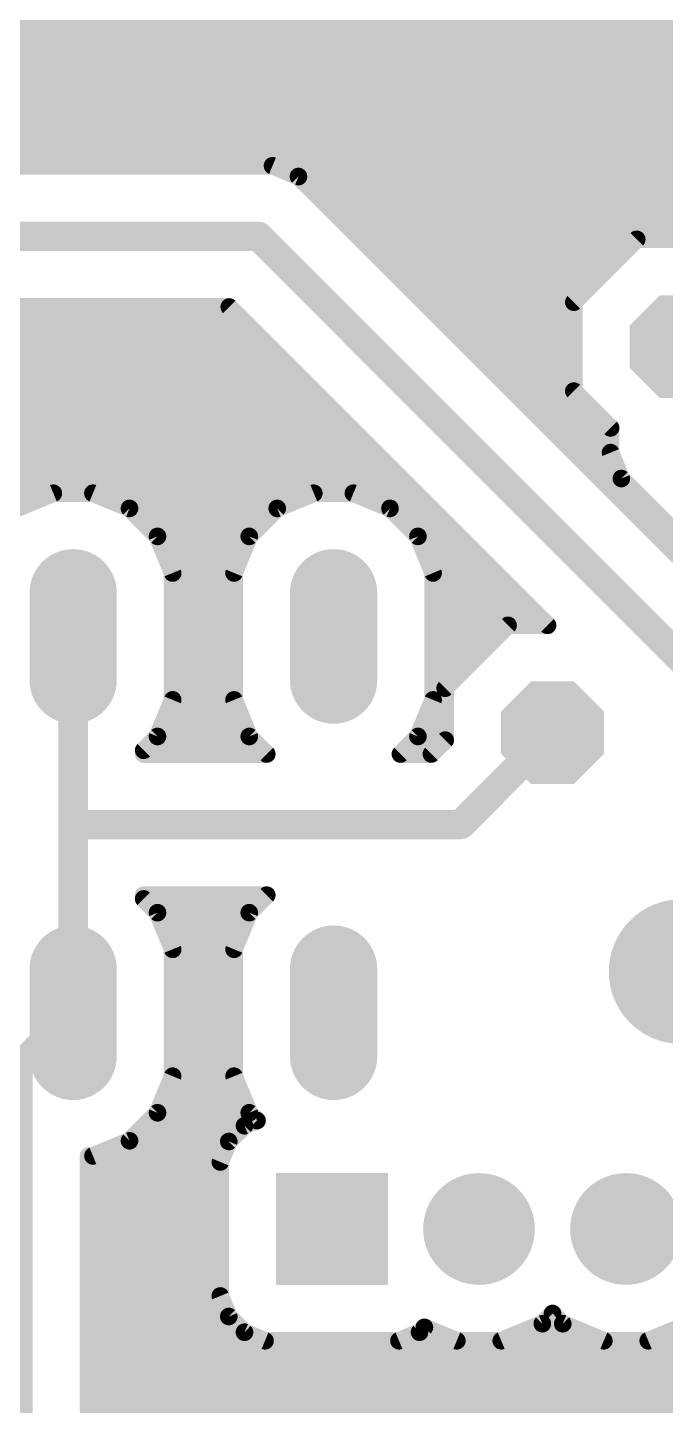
# Model space of a CAD drawing. Header units: millimetres. Extents: x 0 to 653, y 0 to 287.
# Drawn here: x 18.55 to 29.57, y 121.3 to 145.1 of the extents above; entities that cross this region are included whole.
import ezdxf

# ---------------------------------------------------------------- set-up
doc = ezdxf.new("R2010")
doc.units = ezdxf.units.MM
for name, color, linetype in [('16', 7, 'Continuous'), ('17', 7, 'Continuous'), ('18', 7, 'Continuous')]:
    doc.layers.add(name, color=color, linetype=linetype)

# ---------------------------------------------------------------- blocks, each defined once
blk = doc.blocks.new('OCTAGONP')
at = {"const_width": 0.5}
blk.add_lwpolyline([(-0.25, -0.1036), (-0.25, 0.1036), (-0.1036, 0.25), (0.1036, 0.25), (0.25, 0.1036), (0.25, -0.1036), (0.1036, -0.25), (-0.1036, -0.25), (-0.25, -0.1036), (-0.25, 0.1036)], dxfattribs=at)
blk = doc.blocks.new('SQUAREP')
blk.add_solid([(-0.5, -0.5), (0.5, -0.5), (-0.5, 0.5), (0.5, 0.5)])
blk = doc.blocks.new('ROUNDP')
at = {"const_width": 0.5}
blk.add_lwpolyline([(0, -0.25, 1), (0, 0.25, 1), (0, -0.25)], format="xyb", dxfattribs=at)
blk = doc.blocks.new('LONGP100')
at = {"const_width": 1}
blk.add_lwpolyline([(-0.5, 0), (0.5, 0)], dxfattribs=at)
at = {"const_width": 0.5}
for points in [[(-0.5, 0.25, 1), (-0.5, -0.25)], [(0.5, -0.25, 1), (0.5, 0.25)]]:
    blk.add_lwpolyline(points, format="xyb", dxfattribs=at)
blk = doc.blocks.new('ROUNDV')
at = {"const_width": 0.5}
blk.add_lwpolyline([(0, -0.25, 1), (0, 0.25, 1), (0, -0.25)], format="xyb", dxfattribs=at)

msp = doc.modelspace()

# ---------------------------------------------------------------- linework, layer by layer
at = {"layer": '16'}
for points, const_width in [([(1.168, 145.249), (167.958, 145.249)], 0.305), ([(1.168, 144.945), (167.958, 144.945)], 0.305), ([(1.168, 144.64), (167.958, 144.64)], 0.305), ([(1.168, 144.335), (167.958, 144.335)], 0.305), ([(1.168, 144.03), (167.958, 144.03)], 0.305), ([(1.168, 143.725), (167.958, 143.725)], 0.305), ([(1.168, 143.421), (167.958, 143.421)], 0.305), ([(1.168, 143.116), (167.958, 143.116)], 0.305), ([(1.168, 142.811), (167.958, 142.811)], 0.305), ([(13.41, 142.709), (22.785, 142.709)], 0.305), ([(22.785, 142.709), (23.233, 142.524)], 0.305), ([(23.233, 142.524), (37.546, 128.211)], 0.305), ([(23.251, 142.506), (167.958, 142.506)], 0.305), ([(23.555, 142.201), (167.958, 142.201)], 0.305), ([(23.86, 141.897), (167.958, 141.897)], 0.305), ([(13.652, 141.49), (22.543, 141.49)], 0.508), ([(36.513, 127.52), (22.543, 141.49)], 0.508), ([(24.165, 141.592), (79.771, 141.592)], 0.305), ([(24.47, 141.287), (28.925, 141.287)], 0.305), ([(27.991, 140.353), (29.077, 141.439)], 0.305), ([(29.077, 141.439), (30.613, 141.439)], 0.305), ([(24.775, 140.982), (28.62, 140.982)], 0.305), ([(25.079, 140.677), (28.315, 140.677)], 0.305), ([(22.038, 140.271), (16.142, 140.271)], 0.305), ([(27.537, 134.772), (22.038, 140.271)], 0.305), ([(25.384, 140.373), (28.01, 140.373)], 0.305), ([(27.991, 138.817), (27.991, 140.353)], 0.305), ([(16.142, 140.068), (22.241, 140.068)], 0.305), ([(25.689, 140.068), (27.991, 140.068)], 0.305), ([(16.142, 139.763), (22.546, 139.763)], 0.305), ([(25.994, 139.763), (27.991, 139.763)], 0.305), ([(16.142, 139.458), (22.85, 139.458)], 0.305), ([(26.299, 139.458), (27.991, 139.458)], 0.305), ([(16.142, 139.153), (23.155, 139.153)], 0.305), ([(26.604, 139.153), (27.991, 139.153)], 0.305), ([(16.142, 138.849), (23.46, 138.849)], 0.305), ([(26.908, 138.849), (27.991, 138.849)], 0.305), ([(28.626, 138.182), (27.991, 138.817)], 0.305), ([(15.868, 138.544), (23.765, 138.544)], 0.305), ([(27.213, 138.544), (28.264, 138.544)], 0.305), ([(15.563, 138.239), (24.07, 138.239)], 0.305), ([(27.518, 138.239), (28.569, 138.239)], 0.305), ([(28.626, 137.755), (28.626, 138.182)], 0.305), ([(15.259, 137.934), (24.374, 137.934)], 0.305), ([(27.823, 137.934), (28.626, 137.934)], 0.305), ([(28.811, 137.307), (28.626, 137.755)], 0.305), ([(7.808, 137.629), (24.679, 137.629)], 0.305), ([(28.128, 137.629), (28.678, 137.629)], 0.305), ([(8.112, 137.325), (24.984, 137.325)], 0.305), ([(28.432, 137.325), (28.804, 137.325)], 0.305), ([(37.833, 128.285), (28.811, 137.307)], 0.305), ([(12.516, 137.02), (18.917, 137.02)], 0.305), ([(18.366, 136.792), (18.998, 137.053)], 0.305), ([(18.998, 137.053), (19.682, 137.053)], 0.305), ([(19.682, 137.053), (20.314, 136.792)], 0.305), ([(19.763, 137.02), (23.417, 137.02)], 0.305), ([(22.866, 136.792), (23.498, 137.053)], 0.305), ([(23.498, 137.053), (24.182, 137.053)], 0.305), ([(24.182, 137.053), (24.814, 136.792)], 0.305), ([(24.263, 137.02), (25.289, 137.02)], 0.305), ([(28.737, 137.02), (29.099, 137.02)], 0.305), ([(20.314, 136.792), (20.797, 136.308)], 0.305), ([(20.39, 136.715), (22.79, 136.715)], 0.305), ([(22.383, 136.308), (22.866, 136.792)], 0.305), ([(24.814, 136.792), (25.297, 136.308)], 0.305), ([(24.89, 136.715), (25.593, 136.715)], 0.305), ([(29.042, 136.715), (29.404, 136.715)], 0.305), ([(20.695, 136.41), (22.485, 136.41)], 0.305), ([(20.797, 136.308), (21.059, 135.676)], 0.305), ([(22.121, 135.676), (22.383, 136.308)], 0.305), ([(25.195, 136.41), (25.898, 136.41)], 0.305), ([(25.297, 136.308), (25.559, 135.676)], 0.305), ([(29.347, 136.41), (29.708, 136.41)], 0.305), ([(20.881, 136.105), (22.299, 136.105)], 0.305), ([(25.381, 136.105), (26.203, 136.105)], 0.305), ([(29.651, 136.105), (30.013, 136.105)], 0.305), ([(21.008, 135.801), (22.172, 135.801)], 0.305), ([(25.508, 135.801), (26.508, 135.801)], 0.305), ([(21.059, 135.676), (21.059, 133.484)], 0.305), ([(22.121, 133.484), (22.121, 135.676)], 0.305), ([(25.559, 135.676), (25.559, 133.484)], 0.305), ([(21.059, 135.496), (22.121, 135.496)], 0.305), ([(25.559, 135.496), (26.813, 135.496)], 0.305), ([(21.059, 135.191), (22.121, 135.191)], 0.305), ([(25.559, 135.191), (27.117, 135.191)], 0.305), ([(21.059, 134.886), (22.121, 134.886)], 0.305), ([(25.559, 134.886), (27.422, 134.886)], 0.305), ([(19.34, 134.58), (19.34, 131.33)], 0.508), ([(21.059, 134.581), (22.121, 134.581)], 0.305), ([(25.559, 134.581), (26.664, 134.581)], 0.305), ([(25.768, 133.686), (26.855, 134.772)], 0.305), ([(26.855, 134.772), (27.537, 134.772)], 0.305), ([(21.059, 134.277), (22.121, 134.277)], 0.305), ([(25.559, 134.277), (26.359, 134.277)], 0.305), ([(21.059, 133.972), (22.121, 133.972)], 0.305), ([(25.559, 133.972), (26.054, 133.972)], 0.305), ([(21.059, 133.667), (22.121, 133.667)], 0.305), ([(25.559, 133.667), (25.768, 133.667)], 0.305), ([(25.768, 132.788), (25.768, 133.686)], 0.305), ([(21.059, 133.484), (20.797, 132.852)], 0.305), ([(22.383, 132.852), (22.121, 133.484)], 0.305), ([(25.559, 133.484), (25.297, 132.852)], 0.305), ([(21.009, 133.362), (22.171, 133.362)], 0.305), ([(25.509, 133.362), (25.768, 133.362)], 0.305), ([(20.882, 133.057), (22.298, 133.057)], 0.305), ([(25.382, 133.057), (25.768, 133.057)], 0.305), ([(27.622, 132.918), (26.035, 131.33)], 0.508), ([(20.797, 132.852), (20.559, 132.614)], 0.305), ([(20.698, 132.753), (22.482, 132.753)], 0.305), ([(22.686, 132.549), (22.383, 132.852)], 0.305), ([(25.297, 132.852), (24.994, 132.549)], 0.305), ([(25.198, 132.753), (25.733, 132.753)], 0.305), ([(25.53, 132.549), (25.768, 132.788)], 0.305), ([(20.559, 132.614), (20.559, 132.549)], 0.305), ([(20.559, 132.549), (22.686, 132.549)], 0.305), ([(24.994, 132.549), (25.53, 132.549)], 0.305), ([(19.34, 131.33), (19.34, 128.08)], 0.508), ([(26.035, 131.33), (19.34, 131.33)], 0.508), ([(22.686, 130.111), (20.559, 130.111)], 0.305), ([(20.559, 130.111), (20.559, 130.046)], 0.305), ([(20.559, 130.046), (20.797, 129.808)], 0.305), ([(22.383, 129.808), (22.686, 130.111)], 0.305), ([(20.596, 130.009), (22.584, 130.009)], 0.305), ([(20.797, 129.808), (21.059, 129.176)], 0.305), ([(22.121, 129.176), (22.383, 129.808)], 0.305), ([(20.84, 129.705), (22.34, 129.705)], 0.305), ([(20.967, 129.4), (22.213, 129.4)], 0.305), ([(21.059, 129.176), (21.059, 126.984)], 0.305), ([(21.059, 129.095), (22.121, 129.095)], 0.305), ([(22.121, 126.984), (22.121, 129.176)], 0.305), ([(21.059, 128.79), (22.121, 128.79)], 0.305), ([(21.059, 128.485), (22.121, 128.485)], 0.305), ([(18.387, 127.128), (19.34, 128.08)], 0.508), ([(21.059, 128.181), (22.121, 128.181)], 0.305), ([(21.059, 127.876), (22.121, 127.876)], 0.305), ([(21.059, 127.571), (22.121, 127.571)], 0.305), ([(18.387, 104.715), (18.387, 127.128)], 0.508), ([(21.059, 127.266), (22.121, 127.266)], 0.305), ([(21.059, 126.984), (20.797, 126.352)], 0.305), ([(21.05, 126.961), (22.13, 126.961)], 0.305), ([(22.383, 126.352), (22.121, 126.984)], 0.305), ([(20.924, 126.657), (22.256, 126.657)], 0.305), ([(20.797, 126.352), (20.314, 125.869)], 0.305), ([(20.797, 126.352), (22.383, 126.352)], 0.305), ([(22.517, 126.218), (22.383, 126.352)], 0.305), ([(20.492, 126.047), (22.219, 126.047)], 0.305), ([(22.029, 125.857), (22.301, 126.129)], 0.305), ([(22.301, 126.129), (22.517, 126.218)], 0.305), ([(20.314, 125.869), (19.682, 125.607)], 0.305), ([(21.882, 125.502), (22.029, 125.857)], 0.305), ([(19.682, 125.607), (19.607, 125.607)], 0.305), ([(19.607, 125.607), (19.607, 105.22)], 0.305), ([(20.008, 125.742), (21.981, 125.742)], 0.305), ([(19.607, 125.437), (21.882, 125.437)], 0.305), ([(21.882, 123.188), (21.882, 125.502)], 0.305), ([(19.607, 125.133), (21.882, 125.133)], 0.305), ([(19.607, 124.828), (21.882, 124.828)], 0.305), ([(19.607, 124.523), (21.882, 124.523)], 0.305), ([(19.607, 124.218), (21.882, 124.218)], 0.305), ([(19.607, 123.913), (21.882, 123.913)], 0.305), ([(19.607, 123.609), (21.882, 123.609)], 0.305), ([(19.607, 123.304), (21.882, 123.304)], 0.305), ([(22.029, 122.833), (21.882, 123.188)], 0.305), ([(19.607, 122.999), (21.96, 122.999)], 0.305), ([(19.607, 122.694), (22.168, 122.694)], 0.305), ([(22.301, 122.562), (22.029, 122.833)], 0.305), ([(27.446, 122.709), (26.736, 122.415)], 0.305), ([(27.411, 122.694), (27.834, 122.694)], 0.305), ([(27.622, 122.885), (27.446, 122.709)], 0.305), ([(27.799, 122.709), (27.622, 122.885)], 0.305), ([(28.509, 122.415), (27.799, 122.709)], 0.305), ([(29.986, 122.709), (29.276, 122.415)], 0.305), ([(22.655, 122.415), (22.301, 122.562)], 0.305), ([(25.324, 122.562), (24.97, 122.415)], 0.305), ([(25.409, 122.646), (25.324, 122.562)], 0.305), ([(25.968, 122.415), (25.409, 122.646)], 0.305), ([(19.607, 122.389), (68.075, 122.389)], 0.305), ([(24.97, 122.415), (22.655, 122.415)], 0.305), ([(26.736, 122.415), (25.968, 122.415)], 0.305), ([(29.276, 122.415), (28.509, 122.415)], 0.305), ([(19.607, 122.085), (67.77, 122.085)], 0.305), ([(19.607, 121.78), (67.465, 121.78)], 0.305), ([(19.607, 121.475), (67.161, 121.475)], 0.305), ([(19.607, 121.17), (66.856, 121.17)], 0.305)]:
    msp.add_lwpolyline(points, dxfattribs=dict(at, const_width=const_width))
for points, const_width in [([(22.756, 142.639, -1), (22.814, 142.78)], 0.152), ([(22.785, 142.786, -1), (22.785, 142.633)], 0.152), ([(23.179, 142.47, -1), (23.287, 142.578)], 0.152), ([(23.251, 142.43, -1), (23.251, 142.582)], 0.152), ([(23.262, 142.594, -1), (23.204, 142.453)], 0.152), ([(23.555, 142.125, -1), (23.555, 142.278)], 0.152), ([(23.86, 141.82, -1), (23.86, 141.973)], 0.152), ([(22.453, 141.4, -1), (22.632, 141.58)], 0.254), ([(22.543, 141.617, -1), (22.543, 141.363)], 0.254), ([(24.165, 141.516, -1), (24.165, 141.668)], 0.152), ([(24.47, 141.211, -1), (24.47, 141.363)], 0.152), ([(28.925, 141.363, -1), (28.925, 141.211)], 0.152), ([(29.077, 141.363, -1), (29.077, 141.516)], 0.152), ([(29.023, 141.493, -1), (29.131, 141.385)], 0.152), ([(24.775, 140.906, -1), (24.775, 141.058)], 0.152), ([(28.62, 141.058, -1), (28.62, 140.906)], 0.152), ([(25.079, 140.601, -1), (25.079, 140.754)], 0.152), ([(28.315, 140.754, -1), (28.315, 140.601)], 0.152), ([(21.984, 140.217, -1), (22.091, 140.325)], 0.152), ([(22.038, 140.347, -1), (22.038, 140.195)], 0.152), ([(25.384, 140.296, -1), (25.384, 140.449)], 0.152), ([(27.915, 140.353, -1), (28.067, 140.353)], 0.152), ([(28.045, 140.299, -1), (27.937, 140.407)], 0.152), ([(28.01, 140.449, -1), (28.01, 140.296)], 0.152), ([(22.241, 140.144, -1), (22.241, 139.992)], 0.152), ([(25.689, 139.992, -1), (25.689, 140.144)], 0.152), ([(27.991, 140.144, -1), (27.991, 139.992)], 0.152), ([(22.546, 139.839, -1), (22.546, 139.687)], 0.152), ([(25.994, 139.687, -1), (25.994, 139.839)], 0.152), ([(27.991, 139.839, -1), (27.991, 139.687)], 0.152), ([(22.85, 139.534, -1), (22.85, 139.382)], 0.152), ([(26.299, 139.382, -1), (26.299, 139.534)], 0.152), ([(27.991, 139.534, -1), (27.991, 139.382)], 0.152), ([(23.155, 139.23, -1), (23.155, 139.077)], 0.152), ([(26.604, 139.077, -1), (26.604, 139.23)], 0.152), ([(27.991, 139.23, -1), (27.991, 139.077)], 0.152), ([(23.46, 138.925, -1), (23.46, 138.772)], 0.152), ([(26.908, 138.772, -1), (26.908, 138.925)], 0.152), ([(27.991, 138.925, -1), (27.991, 138.772)], 0.152), ([(27.937, 138.763, -1), (28.045, 138.871)], 0.152), ([(28.067, 138.817, -1), (27.915, 138.817)], 0.152), ([(23.765, 138.62, -1), (23.765, 138.468)], 0.152), ([(27.213, 138.468, -1), (27.213, 138.62)], 0.152), ([(28.264, 138.62, -1), (28.264, 138.468)], 0.152), ([(24.07, 138.315, -1), (24.07, 138.163)], 0.152), ([(27.518, 138.163, -1), (27.518, 138.315)], 0.152), ([(28.55, 138.182, -1), (28.702, 138.182)], 0.152), ([(28.569, 138.315, -1), (28.569, 138.163)], 0.152), ([(28.68, 138.236, -1), (28.572, 138.128)], 0.152), ([(24.374, 138.01, -1), (24.374, 137.858)], 0.152), ([(27.823, 137.858, -1), (27.823, 138.01)], 0.152), ([(28.626, 138.01, -1), (28.626, 137.858)], 0.152), ([(28.555, 137.726, -1), (28.696, 137.784)], 0.152), ([(28.702, 137.755, -1), (28.55, 137.755)], 0.152), ([(24.679, 137.706, -1), (24.679, 137.553)], 0.152), ([(28.128, 137.553, -1), (28.128, 137.706)], 0.152), ([(28.678, 137.706, -1), (28.678, 137.553)], 0.152), ([(24.984, 137.401, -1), (24.984, 137.248)], 0.152), ([(28.432, 137.248, -1), (28.432, 137.401)], 0.152), ([(28.758, 137.253, -1), (28.865, 137.361)], 0.152), ([(28.882, 137.336, -1), (28.741, 137.278)], 0.152), ([(28.804, 137.401, -1), (28.804, 137.248)], 0.152), ([(18.917, 137.096, -1), (18.917, 136.944)], 0.152), ([(18.998, 136.977, -1), (18.998, 137.13)], 0.152), ([(18.969, 137.124, -1), (19.027, 136.983)], 0.152), ([(19.653, 136.983, -1), (19.711, 137.124)], 0.152), ([(19.682, 137.13, -1), (19.682, 136.977)], 0.152), ([(19.763, 136.944, -1), (19.763, 137.096)], 0.152), ([(23.417, 137.096, -1), (23.417, 136.944)], 0.152), ([(23.498, 136.977, -1), (23.498, 137.13)], 0.152), ([(23.469, 137.124, -1), (23.527, 136.983)], 0.152), ([(24.153, 136.983, -1), (24.211, 137.124)], 0.152), ([(24.182, 137.13, -1), (24.182, 136.977)], 0.152), ([(24.263, 136.944, -1), (24.263, 137.096)], 0.152), ([(25.289, 137.096, -1), (25.289, 136.944)], 0.152), ([(28.737, 136.944, -1), (28.737, 137.096)], 0.152), ([(29.099, 137.096, -1), (29.099, 136.944)], 0.152), ([(20.26, 136.738, -1), (20.368, 136.846)], 0.152), ([(20.343, 136.862, -1), (20.285, 136.721)], 0.152), ([(20.39, 136.639, -1), (20.39, 136.791)], 0.152), ([(22.79, 136.791, -1), (22.79, 136.639)], 0.152), ([(22.895, 136.721, -1), (22.837, 136.862)], 0.152), ([(22.812, 136.846, -1), (22.92, 136.738)], 0.152), ([(24.76, 136.738, -1), (24.868, 136.846)], 0.152), ([(24.843, 136.862, -1), (24.785, 136.721)], 0.152), ([(24.89, 136.639, -1), (24.89, 136.791)], 0.152), ([(25.593, 136.791, -1), (25.593, 136.639)], 0.152), ([(29.042, 136.639, -1), (29.042, 136.791)], 0.152), ([(29.404, 136.791, -1), (29.404, 136.639)], 0.152), ([(20.695, 136.334, -1), (20.695, 136.486)], 0.152), ([(20.727, 136.279, -1), (20.868, 136.337)], 0.152), ([(20.851, 136.362, -1), (20.744, 136.254)], 0.152), ([(22.436, 136.254, -1), (22.329, 136.362)], 0.152), ([(22.312, 136.337, -1), (22.453, 136.279)], 0.152), ([(22.485, 136.486, -1), (22.485, 136.334)], 0.152), ([(25.195, 136.334, -1), (25.195, 136.486)], 0.152), ([(25.227, 136.279, -1), (25.368, 136.337)], 0.152), ([(25.351, 136.362, -1), (25.244, 136.254)], 0.152), ([(25.898, 136.486, -1), (25.898, 136.334)], 0.152), ([(29.347, 136.334, -1), (29.347, 136.486)], 0.152), ([(20.881, 136.029, -1), (20.881, 136.182)], 0.152), ([(22.299, 136.182, -1), (22.299, 136.029)], 0.152), ([(25.381, 136.029, -1), (25.381, 136.182)], 0.152), ([(26.203, 136.182, -1), (26.203, 136.029)], 0.152), ([(29.651, 136.029, -1), (29.651, 136.182)], 0.152), ([(21.008, 135.724, -1), (21.008, 135.877)], 0.152), ([(22.172, 135.877, -1), (22.172, 135.724)], 0.152), ([(25.508, 135.724, -1), (25.508, 135.877)], 0.152), ([(26.508, 135.877, -1), (26.508, 135.724)], 0.152), ([(20.983, 135.676, -1), (21.135, 135.676)], 0.152), ([(21.13, 135.705, -1), (20.989, 135.647)], 0.152), ([(22.045, 135.676, -1), (22.197, 135.676)], 0.152), ([(22.191, 135.647, -1), (22.05, 135.705)], 0.152), ([(25.483, 135.676, -1), (25.635, 135.676)], 0.152), ([(25.63, 135.705, -1), (25.489, 135.647)], 0.152), ([(21.059, 135.42, -1), (21.059, 135.572)], 0.152), ([(22.121, 135.572, -1), (22.121, 135.42)], 0.152), ([(25.559, 135.42, -1), (25.559, 135.572)], 0.152), ([(26.813, 135.572, -1), (26.813, 135.42)], 0.152), ([(21.059, 135.115, -1), (21.059, 135.267)], 0.152), ([(22.121, 135.267, -1), (22.121, 135.115)], 0.152), ([(25.559, 135.115, -1), (25.559, 135.267)], 0.152), ([(27.117, 135.267, -1), (27.117, 135.115)], 0.152), ([(21.059, 134.81, -1), (21.059, 134.962)], 0.152), ([(22.121, 134.962, -1), (22.121, 134.81)], 0.152), ([(25.559, 134.81, -1), (25.559, 134.962)], 0.152), ([(27.422, 134.962, -1), (27.422, 134.81)], 0.152), ([(19.213, 134.58, -1), (19.467, 134.58)], 0.254), ([(21.059, 134.505, -1), (21.059, 134.658)], 0.152), ([(22.121, 134.658, -1), (22.121, 134.505)], 0.152), ([(25.559, 134.505, -1), (25.559, 134.658)], 0.152), ([(26.664, 134.658, -1), (26.664, 134.505)], 0.152), ([(26.855, 134.696, -1), (26.855, 134.848)], 0.152), ([(26.801, 134.826, -1), (26.908, 134.718)], 0.152), ([(27.59, 134.826, -1), (27.483, 134.718)], 0.152), ([(27.537, 134.848, -1), (27.537, 134.696)], 0.152), ([(21.059, 134.2, -1), (21.059, 134.353)], 0.152), ([(22.121, 134.353, -1), (22.121, 134.2)], 0.152), ([(25.559, 134.2, -1), (25.559, 134.353)], 0.152), ([(26.359, 134.353, -1), (26.359, 134.2)], 0.152), ([(21.059, 133.896, -1), (21.059, 134.048)], 0.152), ([(22.121, 134.048, -1), (22.121, 133.896)], 0.152), ([(25.559, 133.896, -1), (25.559, 134.048)], 0.152), ([(26.054, 134.048, -1), (26.054, 133.896)], 0.152), ([(21.059, 133.591, -1), (21.059, 133.743)], 0.152), ([(22.121, 133.743, -1), (22.121, 133.591)], 0.152), ([(25.559, 133.591, -1), (25.559, 133.743)], 0.152), ([(25.692, 133.686, -1), (25.845, 133.686)], 0.152), ([(25.822, 133.632, -1), (25.714, 133.74)], 0.152), ([(25.768, 133.743, -1), (25.768, 133.591)], 0.152), ([(21.135, 133.484, -1), (20.983, 133.484)], 0.152), ([(20.989, 133.513, -1), (21.13, 133.455)], 0.152), ([(22.05, 133.455, -1), (22.191, 133.513)], 0.152), ([(22.197, 133.484, -1), (22.045, 133.484)], 0.152), ([(25.635, 133.484, -1), (25.483, 133.484)], 0.152), ([(25.489, 133.513, -1), (25.63, 133.455)], 0.152), ([(21.009, 133.286, -1), (21.009, 133.438)], 0.152), ([(22.171, 133.438, -1), (22.171, 133.286)], 0.152), ([(25.509, 133.286, -1), (25.509, 133.438)], 0.152), ([(25.768, 133.438, -1), (25.768, 133.286)], 0.152), ([(20.882, 132.981, -1), (20.882, 133.134)], 0.152), ([(22.298, 133.134, -1), (22.298, 132.981)], 0.152), ([(25.382, 132.981, -1), (25.382, 133.134)], 0.152), ([(25.768, 133.134, -1), (25.768, 132.981)], 0.152), ([(27.533, 133.007, -1), (27.712, 132.828)], 0.254), ([(20.698, 132.676, -1), (20.698, 132.829)], 0.152), ([(20.868, 132.823, -1), (20.727, 132.881)], 0.152), ([(20.744, 132.906, -1), (20.851, 132.798)], 0.152), ([(22.329, 132.798, -1), (22.436, 132.906)], 0.152), ([(22.453, 132.881, -1), (22.312, 132.823)], 0.152), ([(22.482, 132.829, -1), (22.482, 132.676)], 0.152), ([(25.198, 132.676, -1), (25.198, 132.829)], 0.152), ([(25.368, 132.823, -1), (25.227, 132.881)], 0.152), ([(25.244, 132.906, -1), (25.351, 132.798)], 0.152), ([(25.845, 132.788, -1), (25.692, 132.788)], 0.152), ([(25.714, 132.842, -1), (25.822, 132.734)], 0.152), ([(25.733, 132.829, -1), (25.733, 132.676)], 0.152), ([(20.483, 132.614, -1), (20.635, 132.614)], 0.152), ([(20.613, 132.56, -1), (20.505, 132.668)], 0.152), ([(20.559, 132.473, -1), (20.559, 132.626)], 0.152), ([(20.635, 132.549, -1), (20.483, 132.549)], 0.152), ([(22.739, 132.603, -1), (22.632, 132.495)], 0.152), ([(22.686, 132.626, -1), (22.686, 132.473)], 0.152), ([(24.994, 132.473, -1), (24.994, 132.626)], 0.152), ([(25.048, 132.495, -1), (24.941, 132.603)], 0.152), ([(25.584, 132.495, -1), (25.476, 132.603)], 0.152), ([(25.53, 132.626, -1), (25.53, 132.473)], 0.152), ([(19.213, 131.33, -1), (19.467, 131.33)], 0.254), ([(19.34, 131.203, -1), (19.34, 131.457)], 0.254), ([(19.467, 131.33, -1), (19.213, 131.33)], 0.254), ([(26.125, 131.24, -1), (25.945, 131.42)], 0.254), ([(26.035, 131.457, -1), (26.035, 131.203)], 0.254), ([(20.559, 130.035, -1), (20.559, 130.187)], 0.152), ([(20.483, 130.111, -1), (20.635, 130.111)], 0.152), ([(20.505, 129.992, -1), (20.613, 130.1)], 0.152), ([(22.632, 130.165, -1), (22.739, 130.057)], 0.152), ([(22.686, 130.187, -1), (22.686, 130.035)], 0.152), ([(20.635, 130.046, -1), (20.483, 130.046)], 0.152), ([(20.596, 129.933, -1), (20.596, 130.086)], 0.152), ([(20.727, 129.779, -1), (20.868, 129.837)], 0.152), ([(22.312, 129.837, -1), (22.453, 129.779)], 0.152), ([(22.584, 130.086, -1), (22.584, 129.933)], 0.152), ([(20.851, 129.862, -1), (20.744, 129.754)], 0.152), ([(20.84, 129.628, -1), (20.84, 129.781)], 0.152), ([(22.436, 129.754, -1), (22.329, 129.862)], 0.152), ([(22.34, 129.781, -1), (22.34, 129.628)], 0.152), ([(20.967, 129.324, -1), (20.967, 129.476)], 0.152), ([(22.213, 129.476, -1), (22.213, 129.324)], 0.152), ([(20.983, 129.176, -1), (21.135, 129.176)], 0.152), ([(21.059, 129.019, -1), (21.059, 129.171)], 0.152), ([(21.13, 129.205, -1), (20.989, 129.147)], 0.152), ([(22.045, 129.176, -1), (22.197, 129.176)], 0.152), ([(22.191, 129.147, -1), (22.05, 129.205)], 0.152), ([(22.121, 129.171, -1), (22.121, 129.019)], 0.152), ([(21.059, 128.714, -1), (21.059, 128.866)], 0.152), ([(22.121, 128.866, -1), (22.121, 128.714)], 0.152), ([(21.059, 128.409, -1), (21.059, 128.562)], 0.152), ([(22.121, 128.562, -1), (22.121, 128.409)], 0.152), ([(19.25, 128.17, -1), (19.43, 127.99)], 0.254), ([(21.059, 128.104, -1), (21.059, 128.257)], 0.152), ([(22.121, 128.257, -1), (22.121, 128.104)], 0.152), ([(19.467, 128.08, -1), (19.213, 128.08)], 0.254), ([(21.059, 127.8, -1), (21.059, 127.952)], 0.152), ([(22.121, 127.952, -1), (22.121, 127.8)], 0.152), ([(21.059, 127.495, -1), (21.059, 127.647)], 0.152), ([(22.121, 127.647, -1), (22.121, 127.495)], 0.152), ([(18.261, 127.128, -1), (18.515, 127.128)], 0.254), ([(18.477, 127.038, -1), (18.298, 127.217)], 0.254), ([(21.059, 127.19, -1), (21.059, 127.342)], 0.152), ([(22.121, 127.342, -1), (22.121, 127.19)], 0.152), ([(21.05, 126.885, -1), (21.05, 127.038)], 0.152), ([(20.989, 127.013, -1), (21.13, 126.955)], 0.152), ([(22.05, 126.955, -1), (22.191, 127.013)], 0.152), ([(22.13, 127.038, -1), (22.13, 126.885)], 0.152), ([(21.135, 126.984, -1), (20.983, 126.984)], 0.152), ([(22.197, 126.984, -1), (22.045, 126.984)], 0.152), ([(20.924, 126.58, -1), (20.924, 126.733)], 0.152), ([(22.256, 126.733, -1), (22.256, 126.58)], 0.152), ([(20.797, 126.276, -1), (20.797, 126.428)], 0.152), ([(20.868, 126.323, -1), (20.727, 126.381)], 0.152), ([(20.744, 126.406, -1), (20.851, 126.298)], 0.152), ([(22.329, 126.298, -1), (22.436, 126.406)], 0.152), ([(22.453, 126.381, -1), (22.312, 126.323)], 0.152), ([(22.383, 126.428, -1), (22.383, 126.276)], 0.152), ([(20.492, 125.971, -1), (20.492, 126.123)], 0.152), ([(22.219, 126.123, -1), (22.219, 125.971)], 0.152), ([(22.33, 126.058, -1), (22.271, 126.199)], 0.152), ([(22.247, 126.182, -1), (22.354, 126.075)], 0.152), ([(22.571, 126.272, -1), (22.463, 126.164)], 0.152), ([(22.488, 126.289, -1), (22.546, 126.148)], 0.152), ([(20.368, 125.815, -1), (20.26, 125.923)], 0.152), ([(20.285, 125.939, -1), (20.343, 125.798)], 0.152), ([(22.083, 125.803, -1), (21.975, 125.911)], 0.152), ([(21.959, 125.886, -1), (22.099, 125.828)], 0.152), ([(19.607, 125.531, -1), (19.607, 125.683)], 0.152), ([(19.53, 125.607, -1), (19.683, 125.607)], 0.152), ([(19.711, 125.537, -1), (19.653, 125.677)], 0.152), ([(19.682, 125.683, -1), (19.682, 125.531)], 0.152), ([(20.008, 125.666, -1), (20.008, 125.818)], 0.152), ([(21.981, 125.818, -1), (21.981, 125.666)], 0.152), ([(19.607, 125.361, -1), (19.607, 125.514)], 0.152), ([(21.806, 125.502, -1), (21.958, 125.502)], 0.152), ([(21.953, 125.473, -1), (21.812, 125.532)], 0.152), ([(21.882, 125.514, -1), (21.882, 125.361)], 0.152), ([(19.607, 125.056, -1), (19.607, 125.209)], 0.152), ([(21.882, 125.209, -1), (21.882, 125.056)], 0.152), ([(19.607, 124.752, -1), (19.607, 124.904)], 0.152), ([(21.882, 124.904, -1), (21.882, 124.752)], 0.152), ([(19.607, 124.447, -1), (19.607, 124.599)], 0.152), ([(21.882, 124.599, -1), (21.882, 124.447)], 0.152), ([(19.607, 124.142, -1), (19.607, 124.294)], 0.152), ([(21.882, 124.294, -1), (21.882, 124.142)], 0.152), ([(19.607, 123.837, -1), (19.607, 123.99)], 0.152), ([(21.882, 123.99, -1), (21.882, 123.837)], 0.152), ([(19.607, 123.532, -1), (19.607, 123.685)], 0.152), ([(21.882, 123.685, -1), (21.882, 123.532)], 0.152), ([(19.607, 123.228, -1), (19.607, 123.38)], 0.152), ([(21.812, 123.159, -1), (21.953, 123.217)], 0.152), ([(21.882, 123.38, -1), (21.882, 123.228)], 0.152), ([(19.607, 122.923, -1), (19.607, 123.075)], 0.152), ([(21.958, 123.188, -1), (21.806, 123.188)], 0.152), ([(21.96, 123.075, -1), (21.96, 122.923)], 0.152), ([(19.607, 122.618, -1), (19.607, 122.77)], 0.152), ([(21.975, 122.779, -1), (22.083, 122.887)], 0.152), ([(22.099, 122.862, -1), (21.959, 122.804)], 0.152), ([(22.168, 122.77, -1), (22.168, 122.618)], 0.152), ([(27.411, 122.618, -1), (27.411, 122.77)], 0.152), ([(27.5, 122.655, -1), (27.392, 122.763)], 0.152), ([(27.417, 122.779, -1), (27.475, 122.638)], 0.152), ([(27.569, 122.831, -1), (27.676, 122.939)], 0.152), ([(27.569, 122.939, -1), (27.676, 122.831)], 0.152), ([(27.77, 122.638, -1), (27.828, 122.779)], 0.152), ([(27.853, 122.763, -1), (27.745, 122.655)], 0.152), ([(27.834, 122.77, -1), (27.834, 122.618)], 0.152), ([(22.271, 122.491, -1), (22.33, 122.632)], 0.152), ([(22.354, 122.616, -1), (22.247, 122.508)], 0.152), ([(25.378, 122.508, -1), (25.271, 122.616)], 0.152), ([(25.295, 122.632, -1), (25.354, 122.491)], 0.152), ([(25.38, 122.576, -1), (25.438, 122.717)], 0.152), ([(25.355, 122.7, -1), (25.463, 122.593)], 0.152), ([(19.607, 122.313, -1), (19.607, 122.466)], 0.152), ([(22.655, 122.339, -1), (22.655, 122.491)], 0.152), ([(22.684, 122.485, -1), (22.626, 122.344)], 0.152), ([(24.999, 122.344, -1), (24.941, 122.485)], 0.152), ([(24.97, 122.491, -1), (24.97, 122.339)], 0.152), ([(25.968, 122.339, -1), (25.968, 122.491)], 0.152), ([(25.998, 122.485, -1), (25.939, 122.344)], 0.152), ([(26.766, 122.344, -1), (26.707, 122.485)], 0.152), ([(26.736, 122.491, -1), (26.736, 122.339)], 0.152), ([(28.509, 122.339, -1), (28.509, 122.491)], 0.152), ([(28.538, 122.485, -1), (28.479, 122.344)], 0.152), ([(29.306, 122.344, -1), (29.247, 122.485)], 0.152), ([(29.276, 122.491, -1), (29.276, 122.339)], 0.152), ([(19.607, 122.008, -1), (19.607, 122.161)], 0.152), ([(19.607, 121.704, -1), (19.607, 121.856)], 0.152), ([(19.607, 121.399, -1), (19.607, 121.551)], 0.152), ([(19.607, 121.094, -1), (19.607, 121.246)], 0.152)]:
    msp.add_lwpolyline(points, format="xyb", dxfattribs=dict(at, const_width=const_width))

# ---------------------------------------------------------------- block references
at = {"layer": '17'}
for name, p, xscale, yscale, rotation in [('OCTAGONP', (29.845, 139.585), -1.778, 1.778, 180), ('OCTAGONP', (29.845, 139.585), -1.778, 1.778, 180), ('LONGP100', (19.34, 134.58), -1.508, 1.508, 270), ('LONGP100', (19.34, 134.58), -1.508, 1.508, 270), ('LONGP100', (23.84, 134.58), -1.508, 1.508, 270), ('LONGP100', (23.84, 134.58), -1.508, 1.508, 270), ('OCTAGONP', (27.622, 132.918), -1.778, 1.778, 180), ('OCTAGONP', (27.622, 132.918), -1.778, 1.778, 180), ('LONGP100', (19.34, 128.08), -1.508, 1.508, 270), ('LONGP100', (19.34, 128.08), -1.508, 1.508, 270), ('LONGP100', (23.84, 128.08), -1.508, 1.508, 270), ('LONGP100', (23.84, 128.08), -1.508, 1.508, 270)]:
    msp.add_blockref(name, p, dxfattribs=dict(at, xscale=xscale, yscale=yscale, rotation=rotation))
at = {"layer": '17', "xscale": -1.9304, "yscale": 1.9304}
for name, p in [('SQUAREP', (23.812, 124.345)), ('SQUAREP', (23.812, 124.345)), ('ROUNDP', (26.352, 124.345)), ('ROUNDP', (26.352, 124.345)), ('ROUNDP', (28.892, 124.345)), ('ROUNDP', (28.892, 124.345))]:
    msp.add_blockref(name, p, dxfattribs=at)
at = {"layer": '18', "xscale": -2.5, "yscale": 2.5, "rotation": 180}
msp.add_blockref('ROUNDV', (29.845, 128.79), dxfattribs=at)
msp.add_blockref('ROUNDV', (29.845, 128.79), dxfattribs=at)

doc.saveas('drawing.dxf')
